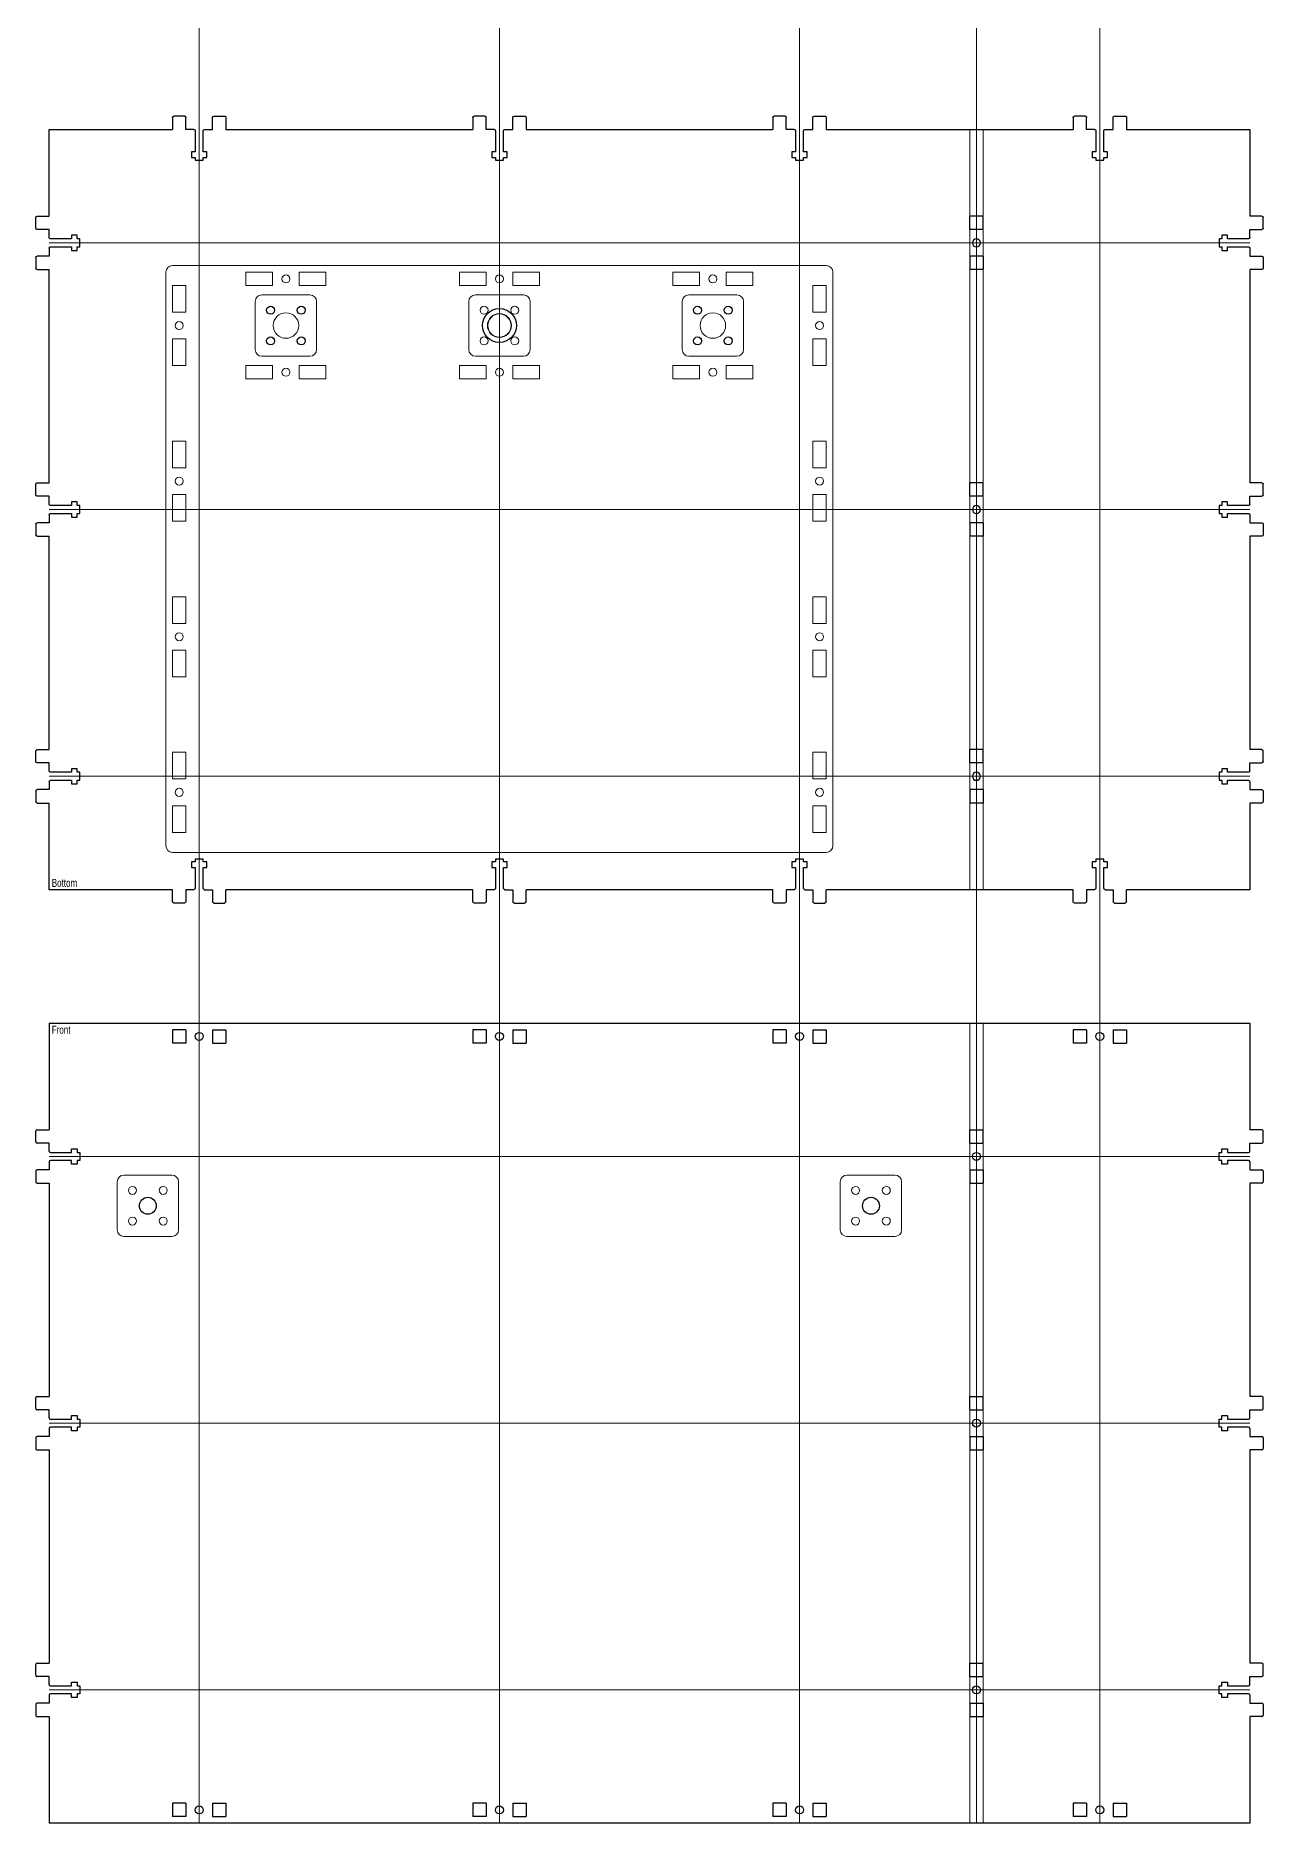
# Model space of a CAD drawing. Header units: millimetres. Extents: x -350 to 1150, y -685 to 800.
# Drawn here: x -5 to 455, y -685 to -15 of the extents above; entities that cross this region are included whole.
import ezdxf

# ---------------------------------------------------------------- set-up
doc = ezdxf.new("R2010")
doc.units = ezdxf.units.MM
doc.layers.get('0').update_dxf_attribs({"linetype": 'CONTINUOUS', "lineweight": 25, "true_color": 0x000000})
for name, color, linetype, lineweight, true_color in [('Drawing - Z Stage', 3, 'CONTINUOUS', 0, 0x00ff00), ('Drawing-Walls', 2, 'CONTINUOUS', 0, 0xffff00), ('Drawings', 5, 'CONTINUOUS', 0, 0x0000ff), ('Text', 1, 'CONTINUOUS', 0, 0xff0000), ('Y Rod Cover', 7, 'CONTINUOUS', 0, 0x000000), ('Z Rod Cover', 7, 'CONTINUOUS', 0, 0x000000)]:
    doc.layers.add(name, color=color, linetype=linetype, lineweight=lineweight, true_color=true_color)
doc.styles.get("Standard").update_dxf_attribs({"font": 'txt', "width": 0.75})

# ---------------------------------------------------------------- blocks, each defined once
blk = doc.blocks.new('tabs-with-bolt-20')
for p, q in [((-2.86, 8.33), (-2.86, 10.5)), ((-2.86, 10.5), (-1.5, 10.5)), ((-1.5, 8.33), (-2.86, 8.33)), ((-1.5, 11.5), (1.5, 11.5)), ((-1.5, 10.5), (-1.5, 11.5)), ((-1.5, 0.5), (-1.5, 8.33)), ((1.5, 11.5), (1.5, 10.5)), ((1.5, 10.5), (2.86, 10.5)), ((2.86, 8.33), (1.5, 8.33)), ((1.5, 8.33), (1.5, 0.5)), ((2.86, 10.5), (2.86, 8.33)), ((-10, -4.5), (-10, 0)), ((-5, 0), (-5, -4.5)), ((-2, 0), (-5, 0)), ((2, 0), (5, 0)), ((-5.5, -5), (-9.5, -5)), ((5, 0), (5, -4.5)), ((5.5, -5), (9.5, -5)), ((10, -4.5), (10, 0))]:
    blk.add_line(p, q)
for centre, start, end in [((-2, 0.5), 270, 0), ((2, 0.5), 180, 270), ((-9.5, -4.5), 180, 270), ((-5.5, -4.5), 270, 0), ((5.5, -4.5), 180, 270), ((9.5, -4.5), 270, 0)]:
    blk.add_arc(centre, 0.5, start, end)
blk = doc.blocks.new('holes-20')
for p, q in [((-5, 2.5), (-10, 2.5)), ((-10, 2.5), (-10, -2.5)), ((-5, 2.5), (-5, -2.5)), ((5, 2.5), (10, 2.5)), ((5, 2.5), (5, -2.5)), ((10, 2.5), (10, -2.5)), ((-5, -2.5), (-10, -2.5)), ((5, -2.5), (10, -2.5))]:
    blk.add_line(p, q)
blk.add_circle((0, 0), 1.5)

msp = doc.modelspace()

# ---------------------------------------------------------------- linework, layer by layer
for p, q in [((0, -50), (46.25, -50)), ((0, -82.5), (0, -50)), ((66.25, -50), (158.75, -50)), ((178.75, -50), (271.25, -50)), ((291.25, -50), (383.75, -50)), ((403.75, -50), (450, -50)), ((450, -50), (450, -82.5)), ((0, -182.5), (0, -102.5)), ((450, -102.5), (450, -182.5)), ((0, -282.5), (0, -202.5)), ((450, -202.5), (450, -282.5)), ((0, -335), (0, -302.5)), ((450, -302.5), (450, -335)), ((46.25, -335), (0, -335)), ((158.75, -335), (66.25, -335)), ((271.25, -335), (178.75, -335)), ((383.75, -335), (291.25, -335)), ((450, -335), (403.75, -335)), ((0, -385), (450, -385)), ((0, -385), (0, -425)), ((450, -385), (450, -425)), ((0, -445), (0, -525)), ((450, -445), (450, -525)), ((0, -545), (0, -625)), ((450, -545), (450, -625)), ((0, -645), (0, -685)), ((450, -645), (450, -685)), ((450, -685), (0, -685))]:
    msp.add_line(p, q)
for centre, radius in [((83, -117.75), 1.5), ((94.5, -117.75), 1.5), ((168.75, -123.5), 6.35), ((243, -117.75), 1.5), ((254.5, -117.75), 1.5), ((83, -129.25), 1.5), ((94.5, -129.25), 1.5), ((243, -129.25), 1.5), ((254.5, -129.25), 1.5), ((37, -453.5), 3.17), ((308, -453.5), 3.17)]:
    msp.add_circle(centre, radius)
at = {"layer": 'Drawing - Z Stage'}
for p, q in [((43.75, -103.5), (43.75, -318.5)), ((46.25, -101), (291.25, -101)), ((73.75, -103.5), (83.75, -103.5)), ((73.75, -108.5), (73.75, -103.5)), ((83.75, -103.5), (83.75, -108.5)), ((93.75, -103.5), (103.75, -103.5)), ((93.75, -108.5), (93.75, -103.5)), ((103.75, -103.5), (103.75, -108.5)), ((153.75, -103.5), (163.75, -103.5)), ((153.75, -108.5), (153.75, -103.5)), ((163.75, -103.5), (163.75, -108.5)), ((173.75, -103.5), (183.75, -103.5)), ((173.75, -108.5), (173.75, -103.5)), ((183.75, -103.5), (183.75, -108.5)), ((233.75, -103.5), (243.75, -103.5)), ((233.75, -108.5), (233.75, -103.5)), ((243.75, -103.5), (243.75, -108.5)), ((253.75, -103.5), (263.75, -103.5)), ((253.75, -108.5), (253.75, -103.5)), ((263.75, -103.5), (263.75, -108.5)), ((293.75, -103.5), (293.75, -318.5)), ((46.25, -118.5), (46.25, -108.5)), ((46.25, -108.5), (51.25, -108.5)), ((51.25, -118.5), (51.25, -108.5)), ((73.75, -108.5), (83.75, -108.5)), ((93.75, -108.5), (103.75, -108.5)), ((153.75, -108.5), (163.75, -108.5)), ((173.75, -108.5), (183.75, -108.5)), ((233.75, -108.5), (243.75, -108.5)), ((253.75, -108.5), (263.75, -108.5)), ((286.25, -118.5), (286.25, -108.5)), ((286.25, -108.5), (291.25, -108.5)), ((291.25, -118.5), (291.25, -108.5)), ((51.25, -118.5), (46.25, -118.5)), ((291.25, -118.5), (286.25, -118.5)), ((46.25, -128.5), (51.25, -128.5)), ((46.25, -138.5), (46.25, -128.5)), ((51.25, -138.5), (51.25, -128.5)), ((286.25, -128.5), (291.25, -128.5)), ((286.25, -138.5), (286.25, -128.5)), ((291.25, -138.5), (291.25, -128.5)), ((51.25, -138.5), (46.25, -138.5)), ((73.75, -138.5), (83.75, -138.5)), ((73.75, -143.5), (73.75, -138.5)), ((83.75, -138.5), (83.75, -143.5)), ((93.75, -138.5), (103.75, -138.5)), ((93.75, -143.5), (93.75, -138.5)), ((103.75, -138.5), (103.75, -143.5)), ((153.75, -138.5), (163.75, -138.5)), ((153.75, -143.5), (153.75, -138.5)), ((163.75, -138.5), (163.75, -143.5)), ((173.75, -138.5), (183.75, -138.5)), ((173.75, -143.5), (173.75, -138.5)), ((183.75, -138.5), (183.75, -143.5)), ((233.75, -138.5), (243.75, -138.5)), ((233.75, -143.5), (233.75, -138.5)), ((243.75, -138.5), (243.75, -143.5)), ((253.75, -138.5), (263.75, -138.5)), ((253.75, -143.5), (253.75, -138.5)), ((263.75, -138.5), (263.75, -143.5)), ((291.25, -138.5), (286.25, -138.5)), ((73.75, -143.5), (83.75, -143.5)), ((93.75, -143.5), (103.75, -143.5)), ((153.75, -143.5), (163.75, -143.5)), ((173.75, -143.5), (183.75, -143.5)), ((233.75, -143.5), (243.75, -143.5)), ((253.75, -143.5), (263.75, -143.5)), ((46.25, -176.83), (46.25, -166.83)), ((46.25, -166.83), (51.25, -166.83)), ((51.25, -176.83), (51.25, -166.83)), ((286.25, -176.83), (286.25, -166.83)), ((286.25, -166.83), (291.25, -166.83)), ((291.25, -176.83), (291.25, -166.83)), ((51.25, -176.83), (46.25, -176.83)), ((291.25, -176.83), (286.25, -176.83)), ((46.25, -186.83), (51.25, -186.83)), ((46.25, -196.83), (46.25, -186.83)), ((51.25, -196.83), (51.25, -186.83)), ((286.25, -186.83), (291.25, -186.83)), ((286.25, -196.83), (286.25, -186.83)), ((291.25, -196.83), (291.25, -186.83)), ((51.25, -196.83), (46.25, -196.83)), ((291.25, -196.83), (286.25, -196.83)), ((46.25, -235.17), (46.25, -225.17)), ((46.25, -225.17), (51.25, -225.17)), ((51.25, -235.17), (51.25, -225.17)), ((286.25, -235.17), (286.25, -225.17)), ((286.25, -225.17), (291.25, -225.17)), ((291.25, -235.17), (291.25, -225.17)), ((51.25, -235.17), (46.25, -235.17)), ((291.25, -235.17), (286.25, -235.17)), ((46.25, -245.17), (51.25, -245.17)), ((46.25, -255.17), (46.25, -245.17)), ((51.25, -255.17), (51.25, -245.17)), ((286.25, -245.17), (291.25, -245.17)), ((286.25, -255.17), (286.25, -245.17)), ((291.25, -255.17), (291.25, -245.17)), ((51.25, -255.17), (46.25, -255.17)), ((291.25, -255.17), (286.25, -255.17)), ((46.25, -293.5), (46.25, -283.5)), ((46.25, -283.5), (51.25, -283.5)), ((51.25, -293.5), (51.25, -283.5)), ((286.25, -293.5), (286.25, -283.5)), ((286.25, -283.5), (291.25, -283.5)), ((291.25, -293.5), (291.25, -283.5)), ((51.25, -293.5), (46.25, -293.5)), ((291.25, -293.5), (286.25, -293.5)), ((46.25, -303.5), (51.25, -303.5)), ((46.25, -313.5), (46.25, -303.5)), ((51.25, -313.5), (51.25, -303.5)), ((286.25, -303.5), (291.25, -303.5)), ((286.25, -313.5), (286.25, -303.5)), ((291.25, -313.5), (291.25, -303.5)), ((51.25, -313.5), (46.25, -313.5)), ((291.25, -313.5), (286.25, -313.5)), ((46.25, -321), (291.25, -321))]:
    msp.add_line(p, q, dxfattribs=at)
for centre, radius in [((88.75, -106), 1.5), ((168.75, -106), 1.5), ((248.75, -106), 1.5), ((88.75, -123.5), 4.78), ((168.75, -123.5), 4.5), ((248.75, -123.5), 4.78), ((48.75, -123.5), 1.5), ((288.75, -123.5), 1.5), ((88.75, -141), 1.5), ((168.75, -141), 1.5), ((248.75, -141), 1.5), ((48.75, -181.83), 1.5), ((288.75, -181.83), 1.5), ((48.75, -240.17), 1.5), ((288.75, -240.17), 1.5), ((48.75, -298.5), 1.5), ((288.75, -298.5), 1.5)]:
    msp.add_circle(centre, radius, dxfattribs=at)
for centre, start, end in [((46.25, -103.5), 90, 180), ((291.25, -103.5), 0, 90), ((46.25, -318.5), 180, 270), ((291.25, -318.5), 270, 0)]:
    msp.add_arc(centre, 2.5, start, end, dxfattribs=at)
at = {"layer": 'Drawing-Walls'}
for p, q in [((345, -50), (345, -335)), ((350, -50), (350, -335)), ((345, -385), (345, -685)), ((350, -385), (350, -685))]:
    msp.add_line(p, q, dxfattribs=at)
at = {"layer": 'Drawings'}
for p, q in [((56.25, -685), (56.25, 795)), ((168.75, -685), (168.75, 795)), ((281.25, -685), (281.25, 795)), ((347.5, 635), (347.5, -685)), ((393.75, -685), (393.75, 635)), ((0, -92.5), (450, -92.5)), ((0, -192.5), (450, -192.5)), ((0, -292.5), (450, -292.5)), ((0, -435), (450, -435)), ((0, -535), (450, -535)), ((0, -635), (450, -635))]:
    msp.add_line(p, q, dxfattribs=at)
at = {"layer": 'Y Rod Cover'}
for p, q in [((28, -442), (46, -442)), ((299, -442), (317, -442)), ((25.5, -444.5), (25.5, -462.5)), ((48.5, -462.5), (48.5, -444.5)), ((296.5, -444.5), (296.5, -462.5)), ((319.5, -462.5), (319.5, -444.5)), ((28, -465), (46, -465)), ((299, -465), (317, -465))]:
    msp.add_line(p, q, dxfattribs=at)
for centre in [(31.25, -447.75), (42.75, -447.75), (302.25, -447.75), (313.75, -447.75), (31.25, -459.25), (42.75, -459.25), (302.25, -459.25), (313.75, -459.25)]:
    msp.add_circle(centre, 1.5, dxfattribs=at)
for centre, start, end in [((28, -444.5), 90, 180), ((46, -444.5), 0, 90), ((299, -444.5), 90, 180), ((317, -444.5), 0, 90), ((28, -462.5), 180, 270), ((46, -462.5), 270, 0), ((299, -462.5), 180, 270), ((317, -462.5), 270, 0)]:
    msp.add_arc(centre, 2.5, start, end, dxfattribs=at)
at = {"layer": 'Z Rod Cover'}
for p, q in [((97.75, -112), (79.75, -112)), ((177.75, -112), (159.75, -112)), ((257.75, -112), (239.75, -112)), ((77.25, -114.5), (77.25, -132.5)), ((100.25, -132.5), (100.25, -114.5)), ((157.25, -114.5), (157.25, -132.5)), ((180.25, -132.5), (180.25, -114.5)), ((237.25, -114.5), (237.25, -132.5)), ((260.25, -132.5), (260.25, -114.5)), ((97.75, -135), (79.75, -135)), ((177.75, -135), (159.75, -135)), ((257.75, -135), (239.75, -135))]:
    msp.add_line(p, q, dxfattribs=at)
for centre, radius in [((83, -117.75), 1.5), ((94.5, -117.75), 1.5), ((163, -117.75), 1.5), ((168.75, -123.5), 4.35), ((174.5, -117.75), 1.5), ((243, -117.75), 1.5), ((254.5, -117.75), 1.5), ((83, -129.25), 1.5), ((94.5, -129.25), 1.5), ((163, -129.25), 1.5), ((174.5, -129.25), 1.5), ((243, -129.25), 1.5), ((254.5, -129.25), 1.5)]:
    msp.add_circle(centre, radius, dxfattribs=at)
for centre, start, end in [((79.75, -114.5), 90, 180), ((97.75, -114.5), 360, 90), ((159.75, -114.5), 90, 180), ((177.75, -114.5), 360, 90), ((239.75, -114.5), 90, 180), ((257.75, -114.5), 360, 90), ((79.75, -132.5), 180, 270), ((97.75, -132.5), 270, 360), ((159.75, -132.5), 180, 270), ((177.75, -132.5), 270, 360), ((239.75, -132.5), 180, 270), ((257.75, -132.5), 270, 360)]:
    msp.add_arc(centre, 2.5, start, end, dxfattribs=at)

# ---------------------------------------------------------------- block references
at = {"yscale": -1}
for p in [(56.25, -50), (168.75, -50), (281.25, -50), (393.75, -50)]:
    msp.add_blockref('tabs-with-bolt-20', p, dxfattribs=at)
for name, p, rotation in [('tabs-with-bolt-20', (0, -92.5), 90.00000000000001), ('holes-20', (347.5, -92.5), 90.00000000000001), ('tabs-with-bolt-20', (450, -92.5), 270), ('tabs-with-bolt-20', (0, -192.5), 90.00000000000001), ('holes-20', (347.5, -192.5), 90.00000000000001), ('tabs-with-bolt-20', (450, -192.5), 270), ('tabs-with-bolt-20', (0, -292.5), 90.00000000000001), ('holes-20', (347.5, -292.5), 90.00000000000001), ('tabs-with-bolt-20', (450, -292.5), 270), ('tabs-with-bolt-20', (56.25, -335), 180), ('tabs-with-bolt-20', (168.75, -335), 180), ('tabs-with-bolt-20', (281.25, -335), 180), ('tabs-with-bolt-20', (393.75, -335), 180)]:
    msp.add_blockref(name, p, dxfattribs=dict(at, rotation=rotation))
for p in [(56.25, -390), (168.75, -390), (281.25, -390), (393.75, -390), (56.25, -680), (168.75, -680), (281.25, -680), (393.75, -680)]:
    msp.add_blockref('holes-20', p)
for name, p, rotation in [('tabs-with-bolt-20', (0, -435), 270), ('holes-20', (347.5, -435), 90.00000000000001), ('tabs-with-bolt-20', (450, -435), 90.00000000000001), ('tabs-with-bolt-20', (0, -535), 270), ('holes-20', (347.5, -535), 90.00000000000001), ('tabs-with-bolt-20', (450, -535), 90.00000000000001), ('tabs-with-bolt-20', (0, -635), 270), ('holes-20', (347.5, -635), 90.00000000000001), ('tabs-with-bolt-20', (450, -635), 90.00000000000001)]:
    msp.add_blockref(name, p, dxfattribs=dict(rotation=rotation))

# ---------------------------------------------------------------- texts
at = {"layer": 'Text', "char_height": 3, "width": 100}
for s, insert, attachment_point in [('Bottom', (1, -334), 7), ('Front', (1, -386), 1)]:
    msp.add_mtext(s, dxfattribs=dict(at, insert=insert, attachment_point=attachment_point))

doc.saveas('drawing.dxf')
